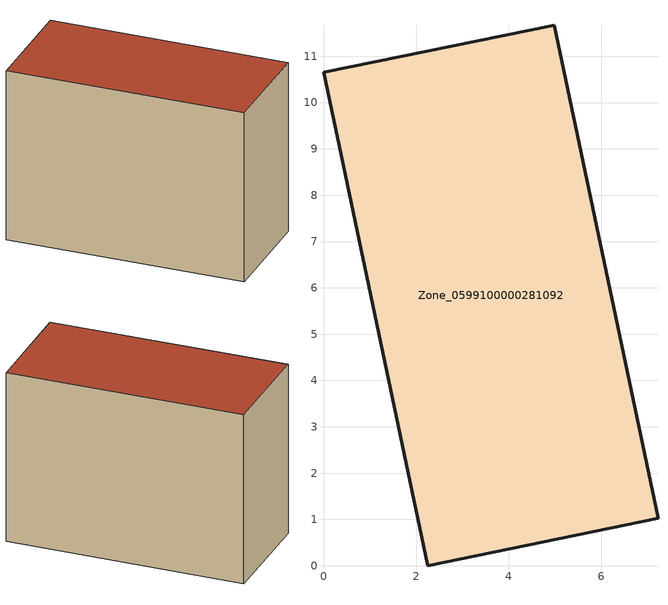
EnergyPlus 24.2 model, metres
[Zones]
Zone_0599100000281092
 floor ground (C_G): 2.25,0 0,10.66 4.98,11.67 7.22,1.02 z2.04
 wall outside (C_F): 2.25,0 7.22,1.02 4.98,11.67 0,10.66 2.25,0 z2.04:10.12
 roof outside (C_R): 0,10.66 2.25,0 7.22,1.02 4.98,11.67 z10.12
[BUILDING]
Pand.0599100000281092: North Axis=0; Terrain=City; Loads Convergence Tolerance Value=0.04; Temperature Convergence Tolerance Value=0.4; Solar Distribution=FullExterior; Maximum Number of Warmup Days=25; Minimum Number of Warmup Days=1
[Site:Location]
Rotterdam.The.Hague.AP_ZH_NLD Design_Conditions: Latitude=51.96; Longitude=4.45; Time Zone=1; Elevation=-4.5
[SITE:GROUNDTEMPERATURE:BUILDINGSURFACE]
18, 18, 18, 18, 18, 18, 18, 18, 18, 18, 18, 18
[MATERIAL] Thermal Absorptance=0.9; Solar Absorptance=0.7; Visible Absorptance=0.7
Name | Roughness | Thickness | Conductivity | Density | Specific Heat
G.TI.1965-1974 | MediumSmooth | 0.15 | 0.882353 | 540 | 1210
F.TI.1965-1974 | Rough | 0.3 | 0.697674 | 1920 | 840
R.TI.1965-1974 | MediumRough | 0.2 | 0.232558 | 1500 | 1000
[CONSTRUCTION]
C_G: G.TI.1965-1974
C_F: F.TI.1965-1974
C_R: R.TI.1965-1974
[ZONE]
Zone_0599100000281092: Type=1; Multiplier=1; Ceiling Height=Autocalculate; Volume=Autocalculate; Floor Area=autocalculate; Part of Total Floor Area=Yes
[ZONEINFILTRATION:DESIGNFLOWRATE]
Infil_Zone_0599100000281092: Zone or ZoneList or Space or SpaceList=Zone_0599100000281092; Schedule=AlwaysOn; Design Flow Rate Calculation Method=Flow/Area; Flow Rate per Floor Area=0.003; Constant Term Coefficient=1; Temperature Term Coefficient=0; Velocity Term Coefficient=0; Velocity Squared Term Coefficient=0
[HVACTEMPLATE:ZONE:IDEALLOADSAIRSYSTEM]
Zone_0599100000281092: Maximum Heating Supply Air Temperature=50; Minimum Cooling Supply Air Temperature=13; Maximum Heating Supply Air Humidity Ratio=0.0156; Minimum Cooling Supply Air Humidity Ratio=0.0077; Heating Limit=NoLimit; Cooling Limit=NoLimit; Dehumidification Control Type=ConstantSensibleHeatRatio; Cooling Sensible Heat Ratio=0.7; Dehumidification Setpoint=60; Humidification Control Type=None; Humidification Setpoint=30; Outdoor Air Method=None; Outdoor Air Flow Rate per Person=0.00944; Outdoor Air Flow Rate per Zone Floor Area=0; Outdoor Air Flow Rate per Zone=0; Demand Controlled Ventilation Type=None; Outdoor Air Economizer Type=NoEconomizer; Heat Recovery Type=None; Sensible Heat Recovery Effectiveness=0.7; Latent Heat Recovery Effectiveness=0.65
[ZONECONTROL:THERMOSTAT]
ThermostatControl_Zone_0599100000281092: Zone or ZoneList=Zone_0599100000281092; Control Type Schedule=DualSetpointControlType; Control 1=Thermostat_Zone_0599100000281092; Temperature Difference Between Cutout And Setpoint=0
[THERMOSTATSETPOINT:DUALSETPOINT]
Thermostat_Zone_0599100000281092: Heating Setpoint Temperature Schedule=HeatingSetpoint_Zone_0599100000281092; Cooling Setpoint Temperature Schedule=CoolingSetpoint_Zone_0599100000281092
[SCHEDULE:COMPACT]
HeatingSetpoint_Zone_0599100000281092: Through: 12/31, For: AllDays, Until: 24:00, 21
CoolingSetpoint_Zone_0599100000281092: Through: 12/31, For: AllDays, Until: 24:00, 24
DualSetpointControlType: Through: 12/31, For: AllDays, Until: 24:00, 4
AlwaysOn: Through: 12/31, For: AllDays, Until: 24:00, 1
